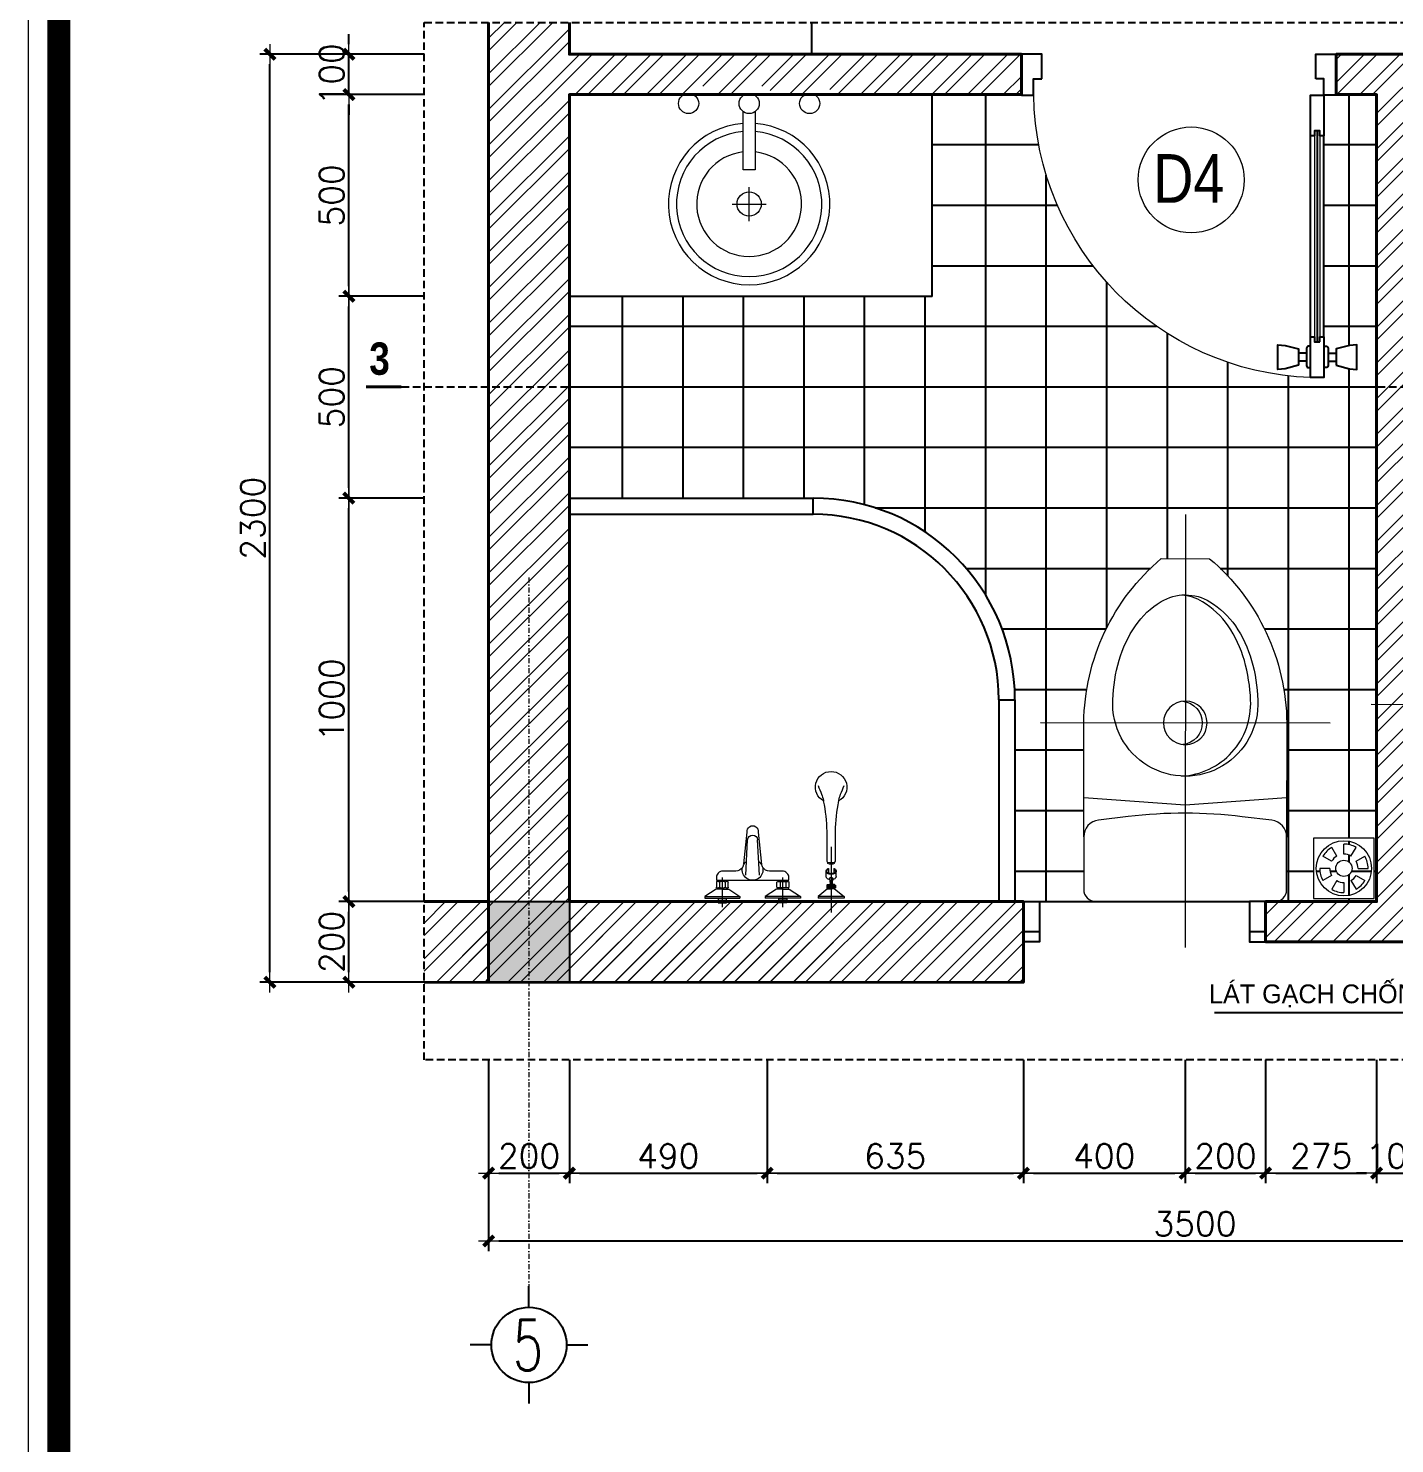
# Model space of a CAD drawing. Header units: millimetres. Extents: x 615730 to 2792744, y 139412 to 597571.
# Drawn here: x 840910 to 854451, y 228594 to 242624 of the extents above; entities that cross this region are included whole.
import ezdxf
from ezdxf.enums import TextEntityAlignment as Align

# ---------------------------------------------------------------- set-up
doc = ezdxf.new("R2010")
doc.units = ezdxf.units.MM
doc.header["$MEASUREMENT"] = 0
doc.header["$PDMODE"] = 34
doc.linetypes.add('DASHDOT', pattern=[1, 0.5, -0.25, 0, -0.25])
doc.linetypes.add('HIDDEN', pattern=[0.375, 0.25, -0.125])
doc.layers.get('0').update_dxf_attribs({"lineweight": 5})
for name, color, linetype, lineweight in [('1', 1, 'Continuous', 40), ('1L', 1, 'Continuous', 9), ('AN_0.20', 2, 'Continuous', 20), ('AN_CUA', 51, 'Continuous', 15), ('CHITIET', 144, 'Continuous', 5), ('NETNGOAITUONG', 1, 'Continuous', 40), ('NTHAY1', 61, 'Continuous', 25), ('thay', 7, 'Continuous', 15), ('TIM TRUC', 149, 'DASHDOT', 9), ('TUONG', 6, 'Continuous', 35), ('VATDUNG', 33, 'Continuous', 13), ('VLIEU', 250, 'Continuous', 9)]:
    doc.layers.add(name, color=color, linetype=linetype, lineweight=lineweight)
for name, color, linetype in [('AN_TEXT', 254, 'Continuous'), ('CUA', 132, 'Continuous'), ('DUT', 250, 'HIDDEN'), ('H', 252, 'Continuous'), ('HACH', 250, 'Continuous'), ('LAYER18', 1, 'Continuous'), ('NET MANH', 252, 'Continuous'), ('NETCAT', 4, 'Continuous'), ('TEXT', 2, 'Continuous'), ('THBI-VS', 1, 'Continuous'), ('VL', 155, 'Continuous')]:
    doc.layers.add(name, color=color, linetype=linetype)
doc.styles.add('CHUHOA', font='')
doc.styles.add('romans', font='romans.shx', dxfattribs={"height": 240})
doc.styles.get("Standard").update_dxf_attribs({"font": ''})
doc.styles.get('CHUHOA').set_extended_font_data('.VnAvantH')
doc.styles.get('Standard').set_extended_font_data('VNI-Avo')
doc.dimstyles.new('1-50', dxfattribs={"dimtxt": 200, "dimasz": 100, "dimexe": 100, "dimexo": 0, "dimgap": 50, "dimtad": 1, "dimdec": 0, "dimlfac": 0.25, "dimzin": 0, "dimdsep": 46, "dimtxsty": 'romans', "dimblk": ']', "dimcen": 0, "dimdle": 100, "dimclrd": 148, "dimclre": 148, "dimclrt": 2, "dimadec": 0, "dimazin": 0, "dimtfac": 1.111111, "dimtdec": 0, "dimtix": 1, "dimtmove": 2, "dimatfit": 3, "dimldrblk": ']', "dimfxl": 200, "dimtolj": 1, "dimtzin": 0, "dimarcsym": 0})
doc.dimstyles.new('100', dxfattribs={"dimtxt": 200, "dimasz": 100, "dimexe": 100, "dimexo": 0, "dimgap": 50, "dimtad": 1, "dimdec": 0, "dimdsep": 46, "dimtxsty": 'romans', "dimblk": ']', "dimcen": 50, "dimdle": 100, "dimclrd": 148, "dimclre": 148, "dimclrt": 2, "dimadec": 0, "dimazin": 0, "dimtfac": 0.4, "dimtdec": 0, "dimtix": 1, "dimtmove": 2, "dimatfit": 3, "dimldrblk": ']', "dimfxl": 150, "dimtvp": 0.004, "dimtolj": 1, "dimarcsym": 0})
pattern_1 = [(45, (-1879227.68, -928078.7), (-176.776695, 176.776695), []), (45, (-1879227.68, -927953.7), (-176.776695, 176.776695), [])]

# ---------------------------------------------------------------- blocks, each defined once
blk = doc.blocks.new('A$C15981CF1')
at = {"color": 8, "linetype": 'Continuous'}
for p, q in [((81, 101.2), (81, 598.8)), ((97.5, 611.2), (97.5, 88.8)), ((114.1, 101.2), (114.1, 598.7)), ((70.9, 60.7), (50.6, 60.7)), ((70.9, 40.5), (50.6, 40.5)), ((124.2, 60.7), (144.5, 60.7)), ((124.2, 40.5), (144.5, 40.5))]:
    blk.add_line(p, q, dxfattribs=at)
for points in [[(101.2, 740.5), (101.2, 801.3), (50.6, 801.3), (50.6, 700), (81, 700), (81, 740.5)], [(780, 740.5), (780, 801.3), (830.6, 801.3), (830.6, 700), (800.3, 700), (800.3, 740.5)], [(81, 598.8), (90.9, 598.8), (90.9, 611.2), (104.2, 611.2), (104.2, 598.7), (114.1, 598.7), (114.1, 700), (81, 700)], [(50.6, 30.4), (17.6, 21.8), (0, 20.2), (0, 81), (17.6, 79.4), (50.6, 70.9)], [(90.9, 88.8), (90.9, 101.2), (81, 101.2), (81, 0), (114.1, 0), (114.1, 101.3), (104.2, 101.3), (104.2, 88.8)], [(144.5, 30.4), (177.5, 21.8), (195.1, 20.2), (195.1, 81), (177.5, 79.4), (144.5, 70.9)]]:
    blk.add_lwpolyline(points, close=True, dxfattribs=at)
for points in [[(81, 78), (75.9, 78, 0.414214), (70.9, 72.9), (70.9, 29.7, 0.414214), (75.9, 24.6), (81, 24.6)], [(114.1, 78), (119.2, 78, -0.414214), (124.2, 72.9), (124.2, 29.7, -0.414214), (119.2, 24.6), (114.1, 24.6)]]:
    blk.add_lwpolyline(points, format="xyb", dxfattribs=at)
at = {"layer": '1L', "color": 8, "linetype": 'Continuous'}
for p, q in [((90.9, 611.2), (90.9, 88.8)), ((104.2, 611.2), (104.2, 88.8))]:
    blk.add_line(p, q, dxfattribs=at)
at = {"layer": '1L', "color": 8}
blk.add_arc((89.9, 710.1), 710.4, 271.9486, 359.1894, dxfattribs=at)
blk = doc.blocks.new('A$C1697067F')
at = {"layer": 'NETCAT', "color": 8, "linetype": 'Continuous'}
blk.add_blockref('A$C15981CF1', (0, 0), dxfattribs=at)
blk = doc.blocks.new('c2')
at = {"layer": 'VATDUNG'}
for p, q in [((-81361.1, -39557.6), (-81361.1, -39641.9)), ((-81319, -39599.8), (-81403.3, -39599.8))]:
    blk.add_line(p, q, dxfattribs=at)
blk.add_lwpolyline([(-81376.1, -39828.9), (-81376.1, -39684.4), (-81346.1, -39684.4), (-81346.1, -39828.9)], dxfattribs=at)
for centre, radius in [((-81361.1, -39599.8), 30), ((-81511.1, -39848.9), 25), ((-81361.1, -39848.9), 25), ((-81211.1, -39848.9), 25)]:
    blk.add_circle(centre, radius, dxfattribs=at)
for radius, start, end in [(200, 274.3012, 265.6988), (180, 274.7802, 265.2198), (130, 276.6258, 263.3742)]:
    blk.add_arc((-81361.1, -39599.8), radius, start, end, dxfattribs=at)
blk = doc.blocks.new('GA')
at = {"layer": 'VATDUNG', "ltscale": 3}
for p, q in [((-17.5, 30.4), (-30, 52)), ((0, 35.1), (0, 60)), ((17.5, 30.4), (30, 52)), ((-35.1, 0), (-60, 0)), ((-30.4, 17.5), (-52, 30)), ((30.4, 17.5), (52, 30)), ((-30.4, -17.5), (-52, -30)), ((-17.5, -30.4), (-30, -52)), ((0, -35.1), (0, -60)), ((17.5, -30.4), (30, -52)), ((30.4, -17.5), (52, -30)), ((35.1, 0), (60, 0))]:
    blk.add_line(p, q, dxfattribs=at)
blk.add_lwpolyline([(-75, -75), (75, -75), (75, 75), (-75, 75)], close=True, dxfattribs=at)
for radius in [68.4, 20.2]:
    blk.add_circle((0, 0), radius, dxfattribs=at)
for radius, start, end in [(60, 120, 150), (60, 60, 90), (60, 180, 210), (35.1, 180, 210), (35.1, 120, 150), (35.1, 60, 90), (35.1, 0, 30), (60, 0, 30), (35.1, 240, 270), (35.1, 300, 330), (60, 300, 330), (60, 240, 270)]:
    blk.add_arc((0, 0), radius, start, end, dxfattribs=at)
blk = doc.blocks.new('vtt2')
at = {"layer": 'VATDUNG'}
for p, q in [((-10.1, 0), (10.1, 0)), ((10.1, 0), (10.1, -10.1)), ((139.9, 0), (139.9, -10.1)), ((160.1, 0), (139.9, 0)), ((-43.6, -15.6), (-43.6, -11)), ((-43.6, -11), (43.6, -11)), ((-15.7, -33.5), (-43.6, -15.6)), ((-43.6, -15.6), (43.6, -15.6)), ((0, -33.5), (-15.7, -33.5)), ((-13, -36.7), (-13.6, -33.5)), ((10.1, -10.1), (-10.1, -10.1)), ((0, -33.5), (15.7, -33.5)), ((13, -36.7), (13.6, -33.5)), ((15.7, -33.5), (43.6, -15.6)), ((43.6, -15.6), (43.6, -11)), ((106.4, -15.6), (106.4, -11)), ((193.6, -11), (106.4, -11)), ((134.3, -33.5), (106.4, -15.6)), ((193.6, -15.6), (106.4, -15.6)), ((150, -33.5), (134.3, -33.5)), ((137, -36.7), (136.4, -33.5)), ((139.9, -10.1), (160.1, -10.1)), ((150, -33.5), (165.7, -33.5)), ((163, -36.7), (163.6, -33.5)), ((165.7, -33.5), (193.6, -15.6)), ((193.6, -15.6), (193.6, -11)), ((237.1, -15.3), (237.1, -11)), ((301.9, -11), (237.1, -11)), ((260.9, -34.8), (237.1, -15.3)), ((301.9, -15.3), (237.1, -15.3)), ((260.9, -34.8), (269.5, -34.8)), ((278.1, -34.8), (269.5, -34.8)), ((278.1, -34.8), (301.9, -15.3)), ((301.9, -15.3), (301.9, -11)), ((-14.8, -50.8), (-14.8, -38.7)), ((-12.8, -36.7), (-9.6, -36.7)), ((-9.1, -55.9), (-9.1, -52.7)), ((-6.9, -52.1), (-6.9, -37.3)), ((-4.3, -36.7), (4.3, -36.7)), ((4.3, -52.8), (-4.3, -52.8)), ((6.9, -52.1), (6.9, -37.3)), ((9.1, -55.9), (9.1, -52.7)), ((9.6, -36.7), (12.8, -36.7)), ((12.8, -52.8), (9.6, -52.8)), ((14.8, -38.7), (14.8, -50.8)), ((57.9, -68.1), (62.6, -155.9)), ((92.1, -68.1), (87.4, -155.9)), ((135.2, -38.7), (135.2, -50.8)), ((140.4, -36.7), (137.2, -36.7)), ((137.2, -52.8), (140.4, -52.8)), ((140.9, -55.9), (140.9, -52.7)), ((143.1, -52.1), (143.1, -37.3)), ((154.3, -36.7), (145.7, -36.7)), ((145.7, -52.8), (154.3, -52.8)), ((156.9, -52.1), (156.9, -37.3)), ((159.1, -55.9), (159.1, -52.7)), ((162.8, -36.7), (159.6, -36.7)), ((164.8, -50.8), (164.8, -38.7)), ((257, -65), (257, -78.4)), ((280.5, -36.6), (258.5, -36.6)), ((258.5, -43.3), (258.5, -36.6)), ((258.5, -43.3), (280.5, -43.3)), ((260.9, -45.1), (269.5, -45.1)), ((265.7, -59.9), (267.2, -47.3)), ((278.1, -45.1), (269.5, -45.1)), ((273.3, -59.9), (271.8, -47.3)), ((280.5, -43.3), (280.5, -36.6)), ((282, -65), (282, -78.4))]:
    blk.add_line(p, q, dxfattribs=at)
at = {"layer": 'VATDUNG', "linetype": 'Continuous'}
for p, q in [((0, 10.9), (0, -62.4)), ((150, 10.9), (150, -62.4)), ((269.5, -138.3), (269.5, 24)), ((259.5, -43.3), (259.5, -36.6)), ((260.5, -43.3), (260.5, -36.6)), ((261.5, -43.3), (261.5, -36.6)), ((262.5, -43.3), (262.5, -36.6)), ((263.5, -43.3), (263.5, -36.6)), ((264.5, -43.3), (264.5, -36.6)), ((265.5, -43.3), (265.5, -36.6)), ((266.5, -43.3), (266.5, -36.6)), ((267.5, -43.3), (267.5, -36.6)), ((268.5, -43.3), (268.5, -36.6)), ((269.5, -43.3), (269.5, -36.6)), ((270.5, -43.3), (270.5, -36.6)), ((271.5, -43.3), (271.5, -36.6)), ((272.5, -43.3), (272.5, -36.6)), ((273.5, -43.3), (273.5, -36.6)), ((274.5, -43.3), (274.5, -36.6)), ((275.5, -43.3), (275.5, -36.6)), ((276.5, -43.3), (276.5, -36.6)), ((277.5, -43.3), (277.5, -36.6)), ((278.5, -43.3), (278.5, -36.6)), ((279.5, -43.3), (279.5, -36.6)), ((262.9, -85.1), (262.9, -73.3)), ((276.1, -85.1), (276.1, -73.3))]:
    blk.add_line(p, q, dxfattribs=at)
at = {"layer": 'VATDUNG'}
for points in [[(-10.1, -10.1), (-10.1, 0)], [(160.1, -10.1), (160.1, 0)]]:
    blk.add_lwpolyline(points, dxfattribs=at)
for points in [[(-9.6, -52.8), (-12.8, -52.8, -0.414214), (-14.8, -50.8)], [(52.9, -94.7, -0.076151), (50, -87.5, 0.253452), (33.2, -78.4), (1.3, -78.4, -0.414214), (-14.7, -62.4), (-14.7, -55.9), (164.7, -55.9), (164.7, -62.4, -0.414214), (148.7, -78.4), (116.8, -78.4, 0.253452), (100, -87.5, -0.076151), (97.1, -94.7)], [(159.6, -52.8), (162.8, -52.8, 0.414214), (164.8, -50.8)], [(266, -57.5, 0.018576), (264.5, -57.8, 0.076901), (260.7, -59.4, 0.107156), (257.9, -62.2, 0.146395), (257, -65, 0.146395)], [(282, -65, 0.146395), (281.1, -62.2, 0.107156), (278.3, -59.4, 0.076901), (274.5, -57.8, 0.018576), (273, -57.5, 0.063925)], [(53.1, -96.3), (61.4, -174.7, 1.184895), (88.6, -174.7), (97, -94.9)], [(261.6, -99.8, 0.24616), (259.5, -102.6), (259.5, -176.9, -0.04738), (251, -252.2, 3.957386), (288, -252.2, -0.04738), (279.5, -176.9), (279.5, -102.6, 0.182299), (278.2, -100.3, 0.036518), (277.4, -96.9, 0.144549), (261.6, -96.9, 0.036518), (260.8, -100.3)], [(269.5, -70.5, 0.063925), (264.5, -71.2, 0.076901), (260.7, -72.8, 0.107156), (257.9, -75.6, 0.146395), (257, -78.4, 0.146395), (257.9, -81.2, 0.107156), (260.7, -83.9, 0.045668), (262.9, -85.1, 0.063925)], [(276.1, -85.1, 0.045668), (278.3, -83.9, 0.107156), (281.1, -81.2, 0.146395), (282, -78.4, 0.146395), (281.1, -75.6, 0.107156), (278.3, -72.8, 0.076901), (274.5, -71.2, 0.063925), (269.5, -70.5, 0.063925)]]:
    blk.add_lwpolyline(points, format="xyb", dxfattribs=at)
at = {"layer": 'VATDUNG', "linetype": 'Continuous'}
for points in [[(269.5, -72, 0.063925), (264.9, -72.6, 0.076901), (261.5, -74.1, 0.107156), (259.1, -76.4, 0.146395), (258.5, -78.4, 0.146395), (259.1, -80.3, 0.107156), (261.5, -82.7, 0.033209), (262.9, -83.4, 0.063925)], [(276.1, -83.4, 0.033209), (277.5, -82.7, 0.107156), (279.9, -80.3, 0.146395), (280.5, -78.4, 0.146395), (279.9, -76.4, 0.107156), (277.5, -74.1, 0.076901), (274.1, -72.6, 0.063925), (269.5, -72, 0.063925)]]:
    blk.add_lwpolyline(points, format="xyb", dxfattribs=at)
at = {"layer": 'VATDUNG'}
for centre, radius, start, end in [((261.3, -36.3), 1.64, 104.0487, 187.5065), ((277.7, -36.3), 1.64, 352.4935, 75.9513), ((-12.8, -38.7), 2, 90, 180), ((-22.8, -97.2), 61.9, 75.1734, 77.7048), ((-22.8, 7.7), 61.9, 282.2952, 284.8266), ((8.9, -97.2), 61.9, 102.2952, 104.8266), ((8.9, 7.7), 61.9, 255.1734, 257.7048), ((-8.9, -97.2), 61.9, 75.1734, 77.7048), ((-8.9, 7.7), 61.9, 282.2952, 284.8266), ((22.8, -97.2), 61.9, 102.2952, 104.8266), ((22.8, 7.7), 61.9, 255.1734, 257.7048), ((12.8, -38.7), 2, 0, 90), ((12.8, -50.8), 2, 270, 0), ((75, -81.6), 25.7, 346.8148, 193.1852), ((137.2, -38.7), 2, 90, 180), ((137.2, -50.8), 2, 180, 270), ((127.2, -97.2), 61.9, 75.1734, 77.7048), ((127.2, 7.7), 61.9, 282.2952, 284.8266), ((158.9, -97.2), 61.9, 102.2952, 104.8266), ((158.9, 7.7), 61.9, 255.1734, 257.7048), ((141.1, -97.2), 61.9, 75.1734, 77.7048), ((141.1, 7.7), 61.9, 282.2952, 284.8266), ((172.8, -97.2), 61.9, 102.2952, 104.8266), ((172.8, 7.7), 61.9, 255.1734, 257.7048), ((162.8, -38.7), 2, 0, 90), ((261.3, -43.6), 1.64, 172.4935, 255.9513), ((269.1, -43.3), 4.42, 204.1816, 274.5789), ((268, -60.2), 2.4, 173.0536, 247.3092), ((269.5, -56.7), 6.2, 247.3092, 292.6908), ((269.9, -43.3), 4.42, 265.4211, 335.8184), ((271, -60.2), 2.4, 292.6908, 6.9464), ((277.7, -43.6), 1.64, 284.0487, 7.5065), ((75, -81.6), 25.7, 210.604, 233.5986), ((33.2, -98.4), 20, 6.0147, 10.6781), ((75, -81.6), 25.7, 306.4014, 329.396), ((116.8, -98.4), 20, 169.3219, 173.9853), ((269.5, -126.6), 28, 73.5498, 106.4502), ((275.8, -103.2), 3.78, 49.8361, 63.8259), ((75, -155.3), 12.4, 183.071, 356.929), ((-23251, 9104.2), 25297.4, 338.19981, 338.25273), ((31.2, -193.6), 227.5, 340.6929, 344.5981), ((-141.1, -169.6), 400.7, 347.8411, 348.1128), ((680.1, -169.6), 400.7, 191.8872, 192.1589), ((507.8, -193.6), 227.5, 195.4019, 199.3071), ((23790, 9104.2), 25297.4, 201.74727, 201.80019)]:
    blk.add_arc(centre, radius, start, end, dxfattribs=at)
blk = doc.blocks.new(']')
for p, q in [((1, 0), (-1, 0)), ((0, 1), (0, -1))]:
    blk.add_line(p, q)
at = {"color": 9, "const_width": 0.4}
blk.add_lwpolyline([(-0.51, -0.51), (0.51, 0.51)], dxfattribs=at)
blk = doc.blocks.new('*D1642')
at = {"layer": 'DEFPOINTS', "color": 0, "ltscale": 10, "transparency": 16777216}
for p in [(844087, 233968), (844834, 233968), (844834, 233168)]:
    blk.add_point(p, dxfattribs=at)
at = {"layer": 'VLIEU', "color": 148, "lineweight": -2, "ltscale": 10, "transparency": 16777216}
for p, q in [((844834, 233968), (843987, 233968)), ((844087, 233268), (844087, 233868)), ((844834, 233168), (843987, 233168))]:
    blk.add_line(p, q, dxfattribs=at)
at = {"layer": 'VLIEU', "color": 148, "lineweight": -2, "ltscale": 10, "transparency": 16777216, "xscale": 100, "yscale": 100, "zscale": 100}
for p, rotation in [((844087, 233968), 90), ((844087, 233168), 270)]:
    blk.add_blockref(']', p, dxfattribs=dict(at, rotation=rotation))
at = {"layer": 'VLIEU', "color": 2, "ltscale": 10, "transparency": 16777216, "insert": (843917, 233568), "char_height": 240, "attachment_point": 5, "rotation": 90, "style": 'romans'}
blk.add_mtext('\\A1;200', dxfattribs=at)
blk = doc.blocks.new('*D1643')
at = {"layer": 'DEFPOINTS', "color": 0, "ltscale": 10, "transparency": 16777216}
for p in [(844087, 237968), (844834, 237968), (844834, 233968)]:
    blk.add_point(p, dxfattribs=at)
at = {"layer": 'VLIEU', "color": 148, "lineweight": -2, "ltscale": 10, "transparency": 16777216}
for p, q in [((844834, 237968), (843987, 237968)), ((844087, 234068), (844087, 237868)), ((844834, 233968), (843987, 233968))]:
    blk.add_line(p, q, dxfattribs=at)
at = {"layer": 'VLIEU', "color": 148, "lineweight": -2, "ltscale": 10, "transparency": 16777216, "xscale": 100, "yscale": 100, "zscale": 100}
for p, rotation in [((844087, 237968), 90), ((844087, 233968), 270)]:
    blk.add_blockref(']', p, dxfattribs=dict(at, rotation=rotation))
at = {"layer": 'VLIEU', "color": 2, "ltscale": 10, "transparency": 16777216, "insert": (843917, 235968), "char_height": 240, "attachment_point": 5, "rotation": 90, "style": 'romans'}
blk.add_mtext('\\A1;1000', dxfattribs=at)
blk = doc.blocks.new('*D1644')
at = {"layer": 'DEFPOINTS', "color": 0, "ltscale": 10, "transparency": 16777216}
for p in [(844087, 239968), (844834, 239968), (844834, 237968)]:
    blk.add_point(p, dxfattribs=at)
at = {"layer": 'VLIEU', "color": 148, "lineweight": -2, "ltscale": 10, "transparency": 16777216}
for p, q in [((844834, 239968), (843987, 239968)), ((844087, 238068), (844087, 239868)), ((844834, 237968), (843987, 237968))]:
    blk.add_line(p, q, dxfattribs=at)
at = {"layer": 'VLIEU', "color": 148, "lineweight": -2, "ltscale": 10, "transparency": 16777216, "xscale": 100, "yscale": 100, "zscale": 100}
for p, rotation in [((844087, 239968), 90), ((844087, 237968), 270)]:
    blk.add_blockref(']', p, dxfattribs=dict(at, rotation=rotation))
at = {"layer": 'VLIEU', "color": 2, "ltscale": 10, "transparency": 16777216, "insert": (843917, 238968), "char_height": 240, "attachment_point": 5, "rotation": 90, "style": 'romans'}
blk.add_mtext('\\A1;500', dxfattribs=at)
blk = doc.blocks.new('*D1645')
at = {"layer": 'DEFPOINTS', "color": 0, "ltscale": 10, "transparency": 16777216}
for p in [(844087, 241968), (844834, 241968), (844834, 239968)]:
    blk.add_point(p, dxfattribs=at)
at = {"layer": 'VLIEU', "color": 148, "lineweight": -2, "ltscale": 10, "transparency": 16777216}
for p, q in [((844834, 241968), (843987, 241968)), ((844087, 240068), (844087, 241868)), ((844834, 239968), (843987, 239968))]:
    blk.add_line(p, q, dxfattribs=at)
at = {"layer": 'VLIEU', "color": 148, "lineweight": -2, "ltscale": 10, "transparency": 16777216, "xscale": 100, "yscale": 100, "zscale": 100}
for p, rotation in [((844087, 241968), 90), ((844087, 239968), 270)]:
    blk.add_blockref(']', p, dxfattribs=dict(at, rotation=rotation))
at = {"layer": 'VLIEU', "color": 2, "ltscale": 10, "transparency": 16777216, "insert": (843917, 240968), "char_height": 240, "attachment_point": 5, "rotation": 90, "style": 'romans'}
blk.add_mtext('\\A1;500', dxfattribs=at)
blk = doc.blocks.new('*D1646')
at = {"layer": 'DEFPOINTS', "color": 0, "ltscale": 10, "transparency": 16777216}
for p in [(844087, 242368), (844834, 242368), (844834, 241968)]:
    blk.add_point(p, dxfattribs=at)
at = {"layer": 'VLIEU', "color": 148, "lineweight": -2, "ltscale": 10, "transparency": 16777216}
for p, q in [((844087, 242468), (844087, 242568)), ((844834, 242368), (843987, 242368)), ((844087, 241968), (844087, 242368)), ((844834, 241968), (843987, 241968)), ((844087, 241868), (844087, 241768))]:
    blk.add_line(p, q, dxfattribs=at)
at = {"layer": 'VLIEU', "color": 148, "lineweight": -2, "ltscale": 10, "transparency": 16777216, "xscale": 100, "yscale": 100, "zscale": 100}
for p, rotation in [((844087, 242368), 270), ((844087, 241968), 90)]:
    blk.add_blockref(']', p, dxfattribs=dict(at, rotation=rotation))
at = {"layer": 'VLIEU', "color": 2, "ltscale": 10, "transparency": 16777216, "insert": (843917, 242168), "char_height": 240, "attachment_point": 5, "rotation": 90, "style": 'romans'}
blk.add_mtext('\\A1;100', dxfattribs=at)
blk = doc.blocks.new('*D1647')
at = {"layer": 'DEFPOINTS', "color": 0, "ltscale": 10, "transparency": 16777216}
for p in [(843305, 242368), (844834, 242368), (844834, 233168)]:
    blk.add_point(p, dxfattribs=at)
at = {"layer": 'VLIEU', "color": 148, "lineweight": -2, "ltscale": 10, "transparency": 16777216}
for p, q in [((844834, 242368), (843205, 242368)), ((843305, 233268), (843305, 242268)), ((844834, 233168), (843205, 233168))]:
    blk.add_line(p, q, dxfattribs=at)
at = {"layer": 'VLIEU', "color": 148, "lineweight": -2, "ltscale": 10, "transparency": 16777216, "xscale": 100, "yscale": 100, "zscale": 100}
for p, rotation in [((843305, 242368), 90), ((843305, 233168), 270)]:
    blk.add_blockref(']', p, dxfattribs=dict(at, rotation=rotation))
at = {"layer": 'VLIEU', "color": 2, "ltscale": 10, "transparency": 16777216, "insert": (843135, 237768), "char_height": 240, "attachment_point": 5, "rotation": 90, "style": 'romans'}
blk.add_mtext('\\A1;2300', dxfattribs=at)
blk = doc.blocks.new('*D1648')
at = {"layer": 'DEFPOINTS', "color": 0, "ltscale": 10, "transparency": 16777216}
for p in [(845472, 232398), (846272, 232398), (846272, 231276)]:
    blk.add_point(p, dxfattribs=at)
at = {"layer": 'VLIEU', "color": 148, "lineweight": -2, "ltscale": 10, "transparency": 16777216}
for p, q in [((845472, 232398), (845472, 231176)), ((846272, 232398), (846272, 231176)), ((845572, 231276), (846172, 231276))]:
    blk.add_line(p, q, dxfattribs=at)
at = {"layer": 'VLIEU', "color": 148, "lineweight": -2, "ltscale": 10, "transparency": 16777216, "xscale": 100, "yscale": 100, "zscale": 100, "rotation": 180}
blk.add_blockref(']', (845472, 231276), dxfattribs=at)
at = {"layer": 'VLIEU', "color": 148, "lineweight": -2, "ltscale": 10, "transparency": 16777216, "xscale": 100, "yscale": 100, "zscale": 100}
blk.add_blockref(']', (846272, 231276), dxfattribs=at)
at = {"layer": 'VLIEU', "color": 2, "ltscale": 10, "transparency": 16777216, "insert": (845872, 231446), "char_height": 240, "attachment_point": 5, "style": 'romans'}
blk.add_mtext('\\A1;200', dxfattribs=at)
blk = doc.blocks.new('*D1649')
at = {"layer": 'DEFPOINTS', "color": 0, "ltscale": 10, "transparency": 16777216}
for p in [(846272, 232398), (848232, 232398), (848232, 231276)]:
    blk.add_point(p, dxfattribs=at)
at = {"layer": 'VLIEU', "color": 148, "lineweight": -2, "ltscale": 10, "transparency": 16777216}
for p, q in [((846272, 232398), (846272, 231176)), ((848232, 232398), (848232, 231176)), ((846372, 231276), (848132, 231276))]:
    blk.add_line(p, q, dxfattribs=at)
at = {"layer": 'VLIEU', "color": 148, "lineweight": -2, "ltscale": 10, "transparency": 16777216, "xscale": 100, "yscale": 100, "zscale": 100, "rotation": 180}
blk.add_blockref(']', (846272, 231276), dxfattribs=at)
at = {"layer": 'VLIEU', "color": 148, "lineweight": -2, "ltscale": 10, "transparency": 16777216, "xscale": 100, "yscale": 100, "zscale": 100}
blk.add_blockref(']', (848232, 231276), dxfattribs=at)
at = {"layer": 'VLIEU', "color": 2, "ltscale": 10, "transparency": 16777216, "insert": (847252, 231446), "char_height": 240, "attachment_point": 5, "style": 'romans'}
blk.add_mtext('\\A1;490', dxfattribs=at)
blk = doc.blocks.new('*D1650')
at = {"layer": 'DEFPOINTS', "color": 0, "ltscale": 10, "transparency": 16777216}
for p in [(848232, 232398), (850772, 232398), (850772, 231276)]:
    blk.add_point(p, dxfattribs=at)
at = {"layer": 'VLIEU', "color": 148, "lineweight": -2, "ltscale": 10, "transparency": 16777216}
for p, q in [((848232, 232398), (848232, 231176)), ((850772, 232398), (850772, 231176)), ((848332, 231276), (850672, 231276))]:
    blk.add_line(p, q, dxfattribs=at)
at = {"layer": 'VLIEU', "color": 148, "lineweight": -2, "ltscale": 10, "transparency": 16777216, "xscale": 100, "yscale": 100, "zscale": 100, "rotation": 180}
blk.add_blockref(']', (848232, 231276), dxfattribs=at)
at = {"layer": 'VLIEU', "color": 148, "lineweight": -2, "ltscale": 10, "transparency": 16777216, "xscale": 100, "yscale": 100, "zscale": 100}
blk.add_blockref(']', (850772, 231276), dxfattribs=at)
at = {"layer": 'VLIEU', "color": 2, "ltscale": 10, "transparency": 16777216, "insert": (849502, 231446), "char_height": 240, "attachment_point": 5, "style": 'romans'}
blk.add_mtext('\\A1;635', dxfattribs=at)
blk = doc.blocks.new('*D1651')
at = {"layer": 'DEFPOINTS', "color": 0, "ltscale": 10, "transparency": 16777216}
for p in [(850772, 232398), (852374, 232398), (852374, 231276)]:
    blk.add_point(p, dxfattribs=at)
at = {"layer": 'VLIEU', "color": 148, "lineweight": -2, "ltscale": 10, "transparency": 16777216}
for p, q in [((850772, 232398), (850772, 231176)), ((852374, 232398), (852374, 231176)), ((850872, 231276), (852274, 231276))]:
    blk.add_line(p, q, dxfattribs=at)
at = {"layer": 'VLIEU', "color": 148, "lineweight": -2, "ltscale": 10, "transparency": 16777216, "xscale": 100, "yscale": 100, "zscale": 100, "rotation": 180}
blk.add_blockref(']', (850772, 231276), dxfattribs=at)
at = {"layer": 'VLIEU', "color": 148, "lineweight": -2, "ltscale": 10, "transparency": 16777216, "xscale": 100, "yscale": 100, "zscale": 100}
blk.add_blockref(']', (852374, 231276), dxfattribs=at)
at = {"layer": 'VLIEU', "color": 2, "ltscale": 10, "transparency": 16777216, "insert": (851573, 231446), "char_height": 240, "attachment_point": 5, "style": 'romans'}
blk.add_mtext('\\A1;400', dxfattribs=at)
blk = doc.blocks.new('*D1652')
at = {"layer": 'DEFPOINTS', "color": 0, "ltscale": 10, "transparency": 16777216}
for p in [(852374, 232398), (853172, 232398), (853172, 231276)]:
    blk.add_point(p, dxfattribs=at)
at = {"layer": 'VLIEU', "color": 148, "lineweight": -2, "ltscale": 10, "transparency": 16777216}
for p, q in [((852374, 232398), (852374, 231176)), ((853172, 232398), (853172, 231176)), ((852474, 231276), (853072, 231276))]:
    blk.add_line(p, q, dxfattribs=at)
at = {"layer": 'VLIEU', "color": 148, "lineweight": -2, "ltscale": 10, "transparency": 16777216, "xscale": 100, "yscale": 100, "zscale": 100, "rotation": 180}
blk.add_blockref(']', (852374, 231276), dxfattribs=at)
at = {"layer": 'VLIEU', "color": 148, "lineweight": -2, "ltscale": 10, "transparency": 16777216, "xscale": 100, "yscale": 100, "zscale": 100}
blk.add_blockref(']', (853172, 231276), dxfattribs=at)
at = {"layer": 'VLIEU', "color": 2, "ltscale": 10, "transparency": 16777216, "insert": (852773, 231446), "char_height": 240, "attachment_point": 5, "style": 'romans'}
blk.add_mtext('\\A1;200', dxfattribs=at)
blk = doc.blocks.new('*D1653')
at = {"layer": 'DEFPOINTS', "color": 0, "ltscale": 10, "transparency": 16777216}
for p in [(854272, 232398), (854672, 232398), (854672, 231276)]:
    blk.add_point(p, dxfattribs=at)
at = {"layer": 'VLIEU', "color": 148, "lineweight": -2, "ltscale": 10, "transparency": 16777216}
for p, q in [((854272, 232398), (854272, 231176)), ((854672, 232398), (854672, 231176)), ((854172, 231276), (854072, 231276)), ((854272, 231276), (854672, 231276)), ((854772, 231276), (854872, 231276))]:
    blk.add_line(p, q, dxfattribs=at)
at = {"layer": 'VLIEU', "color": 148, "lineweight": -2, "ltscale": 10, "transparency": 16777216, "xscale": 100, "yscale": 100, "zscale": 100}
blk.add_blockref(']', (854272, 231276), dxfattribs=at)
at = {"layer": 'VLIEU', "color": 148, "lineweight": -2, "ltscale": 10, "transparency": 16777216, "xscale": 100, "yscale": 100, "zscale": 100, "rotation": 180}
blk.add_blockref(']', (854672, 231276), dxfattribs=at)
at = {"layer": 'VLIEU', "color": 2, "ltscale": 10, "transparency": 16777216, "insert": (854472, 231446), "char_height": 240, "attachment_point": 5, "style": 'romans'}
blk.add_mtext('\\A1;100', dxfattribs=at)
blk = doc.blocks.new('A$C7FCA254A')
at = {"layer": 'VLIEU', "extrusion": (-1.22461e-16, 4.94336e-30, -1)}
for points in [[(-410.4, 570), (-409.8, 0)], [(-557.6, 484.3), (-571.6, 284.8), (-557.2, 85.3)], [(0, 285.4), (-851.7, 284.5)]]:
    blk.add_lwpolyline(points, dxfattribs=at)
for points in [[(-634.1, 85.3), (-409.9, 85.5, 0.218492), (-87, 237.8), (-87.1, 332.8, 0.218492), (-410.3, 484.5), (-634.5, 484.3)], [(-514.6, 277.8, -0.414259), (-365.1, 413.4, -0.060335), (-287.3, 401.1, -0.081386), (-219.1, 369.1, -0.106971), (-171.7, 318.9, -0.116903), (-158.6, 278.1, -0.116903)]]:
    blk.add_lwpolyline(points, format="xyb", dxfattribs=at)
for points in [[(-761.4, 108.9), (-761.8, 460.4, -0.414214), (-738, 484.2), (-634.5, 484.3, -0.379919), (-601.4, 455), (-594.5, 397.1, -0.059314), (-594.2, 172.5), (-601.1, 114.6, -0.379919), (-634.1, 85.3), (-737.6, 85.2, -0.414214)], [(-365.1, 427.6, 1.051391), (-364.8, 142.5, 0.060335), (-287, 154.9, 0.081386), (-218.9, 187, 0.106971), (-171.6, 237.3, 0.136416), (-158.3, 285.3, 0.136416), (-171.7, 333.2, 0.106971), (-219.1, 383.4, 0.081386), (-287.3, 415.4, 0.060335)]]:
    blk.add_lwpolyline(points, format="xyb", close=True, dxfattribs=at)
blk.add_circle((-410.1, 285), 42.8, dxfattribs=at)
blk.add_arc((-410.1, 275.5), 42.8, 6.4388, 173.68, dxfattribs=at)
blk = doc.blocks.new('A$C27AD62B1')
at = {"layer": 'NETCAT', "rotation": 90}
blk.add_blockref('A$C7FCA254A', (570, 0), dxfattribs=at)
blk = doc.blocks.new('*D1658')
at = {"layer": 'DEFPOINTS', "color": 0, "ltscale": 10, "transparency": 16777216}
for p in [(853172, 232398), (854272, 232398), (854272, 231276)]:
    blk.add_point(p, dxfattribs=at)
at = {"layer": 'VLIEU', "color": 148, "lineweight": -2, "ltscale": 10, "transparency": 16777216}
for p, q in [((853172, 232398), (853172, 231176)), ((854272, 232398), (854272, 231176)), ((853272, 231276), (854172, 231276))]:
    blk.add_line(p, q, dxfattribs=at)
at = {"layer": 'VLIEU', "color": 148, "lineweight": -2, "ltscale": 10, "transparency": 16777216, "xscale": 100, "yscale": 100, "zscale": 100, "rotation": 180}
blk.add_blockref(']', (853172, 231276), dxfattribs=at)
at = {"layer": 'VLIEU', "color": 148, "lineweight": -2, "ltscale": 10, "transparency": 16777216, "xscale": 100, "yscale": 100, "zscale": 100}
blk.add_blockref(']', (854272, 231276), dxfattribs=at)
at = {"layer": 'VLIEU', "color": 2, "ltscale": 10, "transparency": 16777216, "insert": (853722, 231446), "char_height": 240, "attachment_point": 5, "style": 'romans'}
blk.add_mtext('\\A1;275', dxfattribs=at)
blk = doc.blocks.new('*D1659')
at = {"layer": 'DEFPOINTS', "color": 0, "ltscale": 10, "transparency": 16777216}
for p in [(845472, 232398), (859472, 232398), (859472, 230604)]:
    blk.add_point(p, dxfattribs=at)
at = {"layer": 'VLIEU', "color": 148, "lineweight": -2, "ltscale": 10, "transparency": 16777216}
for p, q in [((845472, 232398), (845472, 230504)), ((859472, 232398), (859472, 230504)), ((845572, 230604), (859372, 230604))]:
    blk.add_line(p, q, dxfattribs=at)
at = {"layer": 'VLIEU', "color": 148, "lineweight": -2, "ltscale": 10, "transparency": 16777216, "xscale": 100, "yscale": 100, "zscale": 100, "rotation": 180}
blk.add_blockref(']', (845472, 230604), dxfattribs=at)
at = {"layer": 'VLIEU', "color": 148, "lineweight": -2, "ltscale": 10, "transparency": 16777216, "xscale": 100, "yscale": 100, "zscale": 100}
blk.add_blockref(']', (859472, 230604), dxfattribs=at)
at = {"layer": 'VLIEU', "color": 2, "ltscale": 10, "transparency": 16777216, "insert": (852472, 230774), "char_height": 240, "attachment_point": 5, "style": 'romans'}
blk.add_mtext('\\A1;3500', dxfattribs=at)
blk = doc.blocks.new('tt')
at = {"layer": 'CUA'}
for p, q in [((0, -159), (0, 50)), ((-373, -532), (-582, -532)), ((373, -532), (582, -532)), ((0, -905), (0, -1114))]:
    blk.add_line(p, q, dxfattribs=at)
blk.add_circle((0, -532), 373, dxfattribs=at)

msp = doc.modelspace()

# ---------------------------------------------------------------- hatches: boundary and pattern name
at = {"layer": 'VLIEU', "ltscale": 10}
h = msp.add_hatch(dxfattribs=at)
h.set_pattern_fill('STEEL', color=256, scale=2000, style=0)
h.set_pattern_definition(pattern_1)
edge = h.paths.add_edge_path()
edge.add_line((846271.9, 242681.4), (845471.9, 242681.4))
edge.add_line((845471.9, 242681.4), (845471.9, 233967.6))
edge.add_line((845471.9, 233967.6), (844834, 233967.6))
edge.add_line((844834, 233967.6), (844834, 233167.5))
edge.add_line((844834, 233167.5), (850771.9, 233167.6))
edge.add_line((850771.9, 233167.6), (850771.9, 233967.6))
edge.add_line((850771.9, 233967.6), (846271.9, 233967.6))
edge.add_line((846271.9, 233967.6), (846271.9, 241967.6))
edge.add_line((846271.9, 241967.6), (847482.7, 241967.6))
edge.add_arc((847581.3, 241950.4), 100, 9.87302, 170.12698, ccw=False)
edge.add_line((847679.8, 241967.6), (848082.7, 241967.6))
edge.add_arc((848181.3, 241950.4), 100, 9.87302, 170.12698, ccw=False)
edge.add_line((848279.8, 241967.6), (848682.7, 241967.6))
edge.add_arc((848781.3, 241950.4), 100, 9.87302, 170.12698, ccw=False)
edge.add_line((848879.8, 241967.6), (850751.9, 241967.6))
edge.add_line((850751.9, 241967.6), (850751.9, 242367.6))
edge.add_line((850751.9, 242367.6), (846271.9, 242367.6))
edge.add_line((846271.9, 242367.6), (846271.9, 242681.4))
h = msp.add_hatch(dxfattribs=at)
h.set_pattern_fill('STEEL', color=256, scale=2000, style=0)
h.set_pattern_definition(pattern_1)
h.paths.add_polyline_path([(854671.9, 239171.6), (854671.9, 241967.6), (855071.9, 241967.6), (855071.9, 242367.6), (854271.9, 242367.6), (853871.9, 242367.6), (853871.9, 241967.6), (854271.9, 241967.6), (854271.9, 233967.6), (853171.9, 233967.6), (853171.9, 233567.6), (855771.9, 233567.6), (855771.9, 233967.6), (854671.9, 233967.6), (854671.9, 237345.8), (854670.5, 237345.8), (854670.5, 237604.9), (854671.9, 237604.9), (854671.9, 237779.1), (854670.5, 237779.1), (854670.5, 237913), (854626.5, 237913), (854626.5, 237993.7), (854670.5, 237993.7), (854670.5, 238127.6), (854671.9, 238127.6), (854671.9, 238379.1), (854670.5, 238379.1), (854670.5, 238513), (854626.5, 238513), (854626.5, 238593.7), (854670.5, 238593.7), (854670.5, 238727.6), (854671.9, 238727.6)])
h.paths.add_polyline_path([(859471.9, 242681.4), (859071.9, 242681.4), (859071.9, 242367.6), (858191.9, 242367.6), (858191.9, 241967.6), (858671.9, 241967.6), (858671.9, 233967.6), (859471.9, 233967.6)])
h = msp.add_hatch(dxfattribs=at)
h.set_pattern_fill('STEEL', color=256, scale=2000, style=0)
h.set_pattern_definition(pattern_1)
h.paths.add_polyline_path([(850771.9, 233167.6), (850771.9, 233967.6), (848428.5, 233967.6), (848428.5, 233956.3), (848347.9, 233956.3), (848347.9, 233967.6), (847828.5, 233967.6), (847828.5, 233956.3), (847747.9, 233956.3), (847747.9, 233967.6), (847071.9, 233967.6), (846271.9, 233967.6), (846271.9, 233167.6)])
h.paths.add_polyline_path([(844834, 233967.6), (844834, 233167.5), (845471.9, 233167.5), (845471.9, 233967.6)])

# ---------------------------------------------------------------- linework, layer by layer
at = {"layer": 'AN_0.20', "color": 3}
msp.add_circle((852434.1, 241121.4), 525, dxfattribs=at)
at = {"layer": 'AN_CUA', "ltscale": 2}
for p, q in [((853011.9, 233967.6), (850931.9, 233967.6)), ((853011.9, 233963.6), (850931.9, 233963.6))]:
    msp.add_line(p, q, dxfattribs=at)
at = {"layer": 'CUA', "color": 3}
for points in [[(850771.9, 233967.6), (850931.9, 233967.6), (850931.9, 233567.6), (850771.9, 233567.6)], [(853171.9, 233967.6), (853011.9, 233967.6), (853011.9, 233567.6), (853171.9, 233567.6)]]:
    msp.add_lwpolyline(points, close=True, dxfattribs=at)
at = {"layer": 'DUT', "color": 2, "ltscale": 300}
msp.add_lwpolyline([(844834, 242681.4), (860334.1, 242681.4), (860334.1, 232397.9), (844834, 232397.9)], close=True, dxfattribs=at)
at = {"layer": 'DUT', "color": 5, "ltscale": 300}
msp.add_lwpolyline([(844607.9, 239071.1), (863013.3, 239071.1)], dxfattribs=at)
at = {"layer": 'H', "const_width": 227.1}
msp.add_lwpolyline([(841213, 218543), (885568.5, 218543), (885568.5, 249728.1), (841213, 249728.1)], close=True, dxfattribs=at)
at = {"layer": 'HACH'}
for p, q in [((850398.5, 237004.5), (850398.5, 241967.6)), ((853998.5, 239478.7), (853998.5, 241967.6)), ((849867.9, 241471.1), (850923.3, 241471.1)), ((853750.4, 241471.1), (854271.9, 241471.1)), ((850998.5, 233967.6), (850998.5, 241168)), ((849867.9, 240871.1), (851108.2, 240871.1)), ((853750.4, 240871.1), (854271.9, 240871.1)), ((849867.9, 240271.1), (851461.8, 240271.1)), ((853750.4, 240271.1), (854271.9, 240271.1)), ((851598.5, 236682.5), (851598.5, 240106.4)), ((846798.5, 237967.6), (846798.5, 239967.6)), ((847398.5, 237967.6), (847398.5, 239967.6)), ((847998.5, 237967.6), (847998.5, 239967.6)), ((848598.5, 237967.6), (848598.5, 239967.6)), ((849198.5, 237901.4), (849198.5, 239967.6)), ((849798.5, 237631.1), (849798.5, 239967.6)), ((846271.9, 239671.1), (852090.6, 239671.1)), ((853750.4, 239671.1), (854271.9, 239671.1)), ((852198.5, 237367.3), (852198.5, 239599.6)), ((852798.5, 237194.5), (852798.5, 239313)), ((853998.5, 234597.6), (853998.5, 239251.2)), ((853398.5, 233967.6), (853398.5, 239178.9)), ((846271.9, 239071.1), (854271.9, 239071.1)), ((846271.9, 238471.1), (854271.9, 238471.1)), ((849302, 237871.1), (854271.9, 237871.1)), ((850205.1, 237271.1), (852031.5, 237271.1)), ((852723.1, 237271.1), (854271.9, 237271.1)), ((850560.5, 236671.1), (851592.9, 236671.1)), ((853160.4, 236671.1), (854271.9, 236671.1)), ((850685.6, 236071.1), (851399.7, 236071.1)), ((853352.8, 236071.1), (854271.9, 236071.1)), ((850688.3, 235471.1), (851370.3, 235471.1)), ((853381.3, 235471.1), (854271.9, 235471.1)), ((850688.3, 234871.1), (851369.7, 234871.1)), ((853380.6, 234871.1), (854271.9, 234871.1)), ((853998.5, 234532.2), (853998.5, 234566.4)), ((853998.5, 234360.5), (853998.5, 234428.3)), ((850688.3, 234271.1), (851369.1, 234271.1)), ((853380, 234271.1), (853647.9, 234271.1)), ((853675.7, 234271.1), (853709.4, 234271.1)), ((853810.2, 234271.1), (853871.7, 234271.1)), ((853998.5, 234028.7), (853998.5, 234234.6)), ((854024.2, 234271.1), (854220.2, 234271.1)), ((854247.9, 234271.1), (854271.9, 234271.1)), ((851598.5, 233967.6), (851598.5, 233968.4)), ((852198.5, 233967.6), (852198.5, 233967.8)), ((853998.5, 233967.6), (853998.5, 233997.6)), ((850771.9, 233671.1), (850931.9, 233671.1)), ((853011.9, 233671.1), (853171.9, 233671.1))]:
    msp.add_line(p, q, dxfattribs=at)
at = {"layer": 'LAYER18', "ltscale": 10, "const_width": 30}
msp.add_lwpolyline([(844256.2, 239071.1), (844607.9, 239071.1)], dxfattribs=at)
at = {"layer": 'NET MANH'}
msp.add_lwpolyline([(845471.9, 233967.6), (846271.9, 233967.6), (846271.9, 233167.6), (845471.9, 233167.6)], close=True, dxfattribs=at)
msp.add_solid([(845471.9, 233167.6), (846271.9, 233167.6), (845471.9, 233967.6), (846271.9, 233967.6)], dxfattribs=at)
at = {"layer": 'NETNGOAITUONG'}
for p, q in [((846271.9, 241967.6), (846271.9, 233967.6)), ((845471.9, 233967.6), (845471.9, 233167.6)), ((850771.9, 233967.6), (850771.9, 233567.6))]:
    msp.add_line(p, q, dxfattribs=at)
for points in [[(844834, 233167.5), (850771.9, 233167.6), (850771.9, 233167.6), (850771.9, 233167.6), (850771.9, 233167.6), (850771.9, 233167.6), (850771.9, 233967.6), (847071.9, 233967.6), (846271.9, 233967.6), (846271.9, 241967.6), (850751.9, 241967.6), (850751.9, 242367.6), (846271.9, 242367.6), (846271.9, 242681.4)], [(845471.9, 242681.4), (845471.9, 233967.6), (844834, 233967.6)], [(853171.9, 233567.6), (855771.9, 233567.6), (855771.9, 233967.6), (854671.9, 233967.6), (854671.9, 239171.6), (854671.9, 239171.6), (854671.9, 241967.6), (854671.9, 241967.6), (854671.9, 241967.6), (855071.9, 241967.6), (855071.9, 242367.6), (854271.9, 242367.6), (854271.9, 242367.6), (853871.9, 242367.6), (853871.9, 241967.6), (854271.9, 241967.6), (854271.9, 233967.6), (853171.9, 233967.6), (853171.9, 233567.6)]]:
    msp.add_lwpolyline(points, dxfattribs=at)
at = {"layer": 'thay', "linetype": 'Continuous'}
msp.add_lwpolyline([(840910.3, 218240.2), (885871.2, 218240.2), (885871.2, 250030.8), (840910.3, 250030.8)], close=True, dxfattribs=at)
at = {"layer": 'TIM TRUC', "ltscale": 100}
msp.add_line((845871.9, 237182.1), (845871.9, 230155.3), dxfattribs=at)
at = {"layer": 'VL', "ltscale": 10}
for p, q in [((848671.1, 242681.4), (848671.1, 242367.6)), ((849867.9, 239967.6), (849867.9, 241970.2)), ((849867.9, 239967.6), (846271.9, 239967.6)), ((846271.9, 237967.6), (848688.3, 237967.6)), ((848688.3, 237807.6), (848688.3, 237967.6)), ((846271.9, 237807.6), (848688.3, 237807.6)), ((850528.3, 235967.6), (850528.3, 233967.6)), ((850528.3, 235967.6), (850688.3, 235967.6)), ((850688.3, 235967.6), (850688.3, 233967.6))]:
    msp.add_line(p, q, dxfattribs=at)
for radius in [2000, 1840]:
    msp.add_arc((848688.3, 235967.6), radius, 0, 90, dxfattribs=at)

# ---------------------------------------------------------------- block references
at = {"layer": '1', "xscale": 4, "yscale": 4, "zscale": 4}
msp.add_blockref('GA', (853947.9, 234297.6), dxfattribs=at)
at = {"layer": 'CHITIET', "xscale": 5.040000000037253, "yscale": 5.040000000037253, "zscale": 5.040000000037253}
for p, rotation in [((853812.5, 237806), 180), ((858510.3, 234482.4), 90)]:
    msp.add_blockref('A$C27AD62B1', p, dxfattribs=dict(at, rotation=rotation))
at = {"layer": 'CUA'}
msp.add_blockref('tt', (845871.9, 230105.3), dxfattribs=at)
at = {"layer": 'NETCAT', "linetype": 'Continuous', "xscale": -4, "yscale": 4, "zscale": 4}
msp.add_blockref('A$C1697067F', (854074.4, 239162.4), dxfattribs=at)
at = {"layer": 'THBI-VS', "yscale": 4, "zscale": 4, "rotation": 180}
for name, p, xscale in [('c2', (522609.4, 82483.4), 4), ('vtt2', (847788.2, 233956.3), -4)]:
    msp.add_blockref(name, p, dxfattribs=dict(at, xscale=xscale))

# ---------------------------------------------------------------- texts
at = {"layer": 'AN_TEXT', "ltscale": 2, "insert": (852410.6, 241377.3), "char_height": 482.4, "width": 363.45, "attachment_point": 2, "style": 'romans'}
msp.add_mtext('{\\fVNI-Helve-Condense|b0|i0|c0|p2;D4}', dxfattribs=at)
at = {"layer": 'NTHAY1', "insert": (844493, 239510.7, 5.9), "char_height": 320, "width": 22738.24, "attachment_point": 3}
msp.add_mtext('{\\fVNI-Helve-Condense|b1|i0|c0|p2;3}', dxfattribs=at)
at = {"layer": 'TEXT', "style": 'CHUHOA'}
msp.add_text('l¸t g¹ch chèng tr¬n 200x200', height=186.32, dxfattribs=at).set_placement((852611.5, 232960.2))
at = {"layer": 'TUONG', "style": 'romans', "width": 0.7}
msp.add_text('5', height=500, dxfattribs=at).set_placement((845862.6, 229320.5), align=Align.CENTER)

# ---------------------------------------------------------------- dimensions: what is measured, and where the dimension line sits
at = {"layer": 'VLIEU', "ltscale": 10}
for base, p1, p2, picture, middle in [((843305.3, 242367.6), (844834, 233167.5), (844834, 242367.6), '*D1647', (843135.3, 237767.6)), ((844086.6, 242367.6), (844834, 241967.6), (844834, 242367.6), '*D1646', (843916.6, 242167.6)), ((844086.6, 241967.6), (844834, 239967.6), (844834, 241967.6), '*D1645', (843916.6, 240967.6)), ((844086.6, 239967.6), (844834, 237967.6), (844834, 239967.6), '*D1644', (843916.6, 238967.6)), ((844086.6, 237967.6), (844834, 233967.6), (844834, 237967.6), '*D1643', (843916.6, 235967.6)), ((844086.6, 233967.6), (844834, 233167.5), (844834, 233967.6), '*D1642', (843916.6, 233567.6))]:
    dim = msp.add_linear_dim(base=base, p1=p1, p2=p2, angle=90, dimstyle='1-50', dxfattribs=at)
    dim.commit()
    dim.dimension.update_dxf_attribs({"geometry": picture, "text_midpoint": middle})
for base, p1, p2, picture, middle in [((846271.9, 231275.6), (845471.9, 232397.9), (846271.9, 232397.9), '*D1648', (845871.9, 231445.6)), ((859471.9, 230603.8), (845471.9, 232397.9), (859471.9, 232397.9), '*D1659', (852471.9, 230773.8)), ((848232.2, 231275.6), (846271.9, 232397.9), (848232.2, 232397.9), '*D1649', (847252.1, 231445.6)), ((850771.9, 231275.6), (848232.2, 232397.9), (850771.9, 232397.9), '*D1650', (849502.1, 231445.6)), ((852373.5, 231275.6), (850771.9, 232397.9), (852373.5, 232397.9), '*D1651', (851572.7, 231445.6)), ((853171.9, 231275.6), (852373.5, 232397.9), (853171.9, 232397.9), '*D1652', (852772.7, 231445.6)), ((854271.9, 231275.6), (853171.9, 232397.9), (854271.9, 232397.9), '*D1658', (853721.9, 231445.6)), ((854671.9, 231275.6), (854271.9, 232397.9), (854671.9, 232397.9), '*D1653', (854471.9, 231445.6))]:
    dim = msp.add_linear_dim(base=base, p1=p1, p2=p2, dimstyle='1-50', dxfattribs=at)
    dim.commit()
    dim.dimension.update_dxf_attribs({"geometry": picture, "text_midpoint": middle})

# ---------------------------------------------------------------- leaders
at = {"layer": 'HACH'}
msp.add_leader([(857598.5, 234504.3), (856949.1, 232863.7), (852666.1, 232863.7)], dimstyle='100', override={"dimtad": 0}, dxfattribs=at)

doc.saveas('drawing.dxf')
